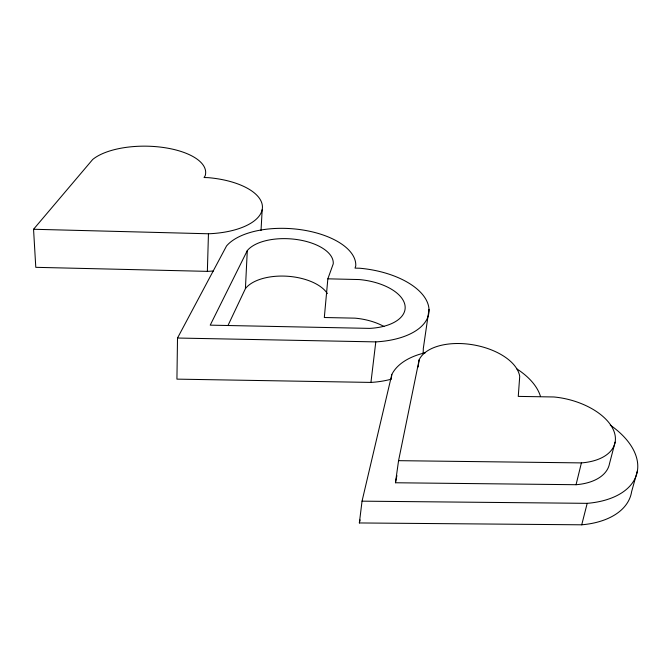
<?xml version="1.0" encoding="UTF-8"?>
<svg xmlns="http://www.w3.org/2000/svg" width="671" height="671" viewBox="0 0 671 671"><rect width="100%" height="100%" fill="white"/><g stroke="black" fill="none" stroke-linecap="round" stroke-linejoin="round"><path stroke-width="1.01" d="M177.513 338.033L375.794 341.891A71.042 36.62 6.1 0 0 428.568 306.169A71.042 36.62 6.1 0 0 359.74 268.232L355.026 268.123L355.764 265.867A67.134 32.921 4 0 0 302.21 229.901A67.134 32.921 4 0 0 226.53 245.972L177.513 338.033L176.926 379.132L370.937 382.42A69.574 37.819 6.3 0 0 391.512 379.115M207.364 271.361L208.455 233.776A62.495 28.308 1.8 0 0 262.436 207.062A62.495 28.308 1.8 0 0 208.27 177.656L204.059 177.53L205.158 175.802A59.794 25.615 0.8 0 0 163.724 147.536A59.794 25.615 0.8 0 0 92.707 159.463L33.55 229.264L35.789 267.326L207.364 271.361A61.363 29.381 1.7 0 0 213.521 270.95M228.073 325.301L245.418 288.622L247.289 250.619A44.538 21.824 4 0 1 297.756 239.673A44.538 21.824 4 0 1 333.235 263.871L327.851 278.826L324.319 317.509L355.093 318.155A46.156 25.07 6.3 0 1 383.963 326.467M261.027 230.522L262.185 209.671M370.937 382.42L375.794 341.891M637.45 470.681L631.604 491.709A82.424 48.639 14.5 0 1 581.732 524.806L359.362 522.952L362.038 501.162L391.805 374.544A77.039 43.204 10.3 0 1 425.456 352.72M391.277 378.587L391.805 374.544M395.454 482.759L398.566 460.667L419.149 359.807A51.675 28.207 10 0 1 472.602 344.735A51.675 28.207 10 0 1 519.715 376.356L518.264 396.393L553.894 396.972A55.97 31.411 13.7 0 1 613.638 430.447A55.97 31.411 13.7 0 1 581.405 462.898L576.053 484.714L395.454 482.759L396.905 475.596M418.1 367.054L419.149 359.807M429.004 309.398L423.275 348.735A69.574 37.819 6.3 0 1 422.889 353.692M359.362 522.952L360.075 519.899M581.732 524.806L587.192 503.342A83.397 48.044 14.1 0 0 610.266 425.12M615.122 442.147L609.503 463.644A55.307 31.839 14.1 0 1 576.053 484.714M247.289 250.619L210.216 325.15L369.679 328.387A47.121 24.273 6.1 0 0 404.873 304.76A47.121 24.273 6.1 0 0 359.245 279.555L327.851 278.826M362.038 501.162L587.192 503.342M398.566 460.667L581.405 462.898M33.55 229.264L208.455 233.776M245.418 288.622A43.665 22.588 4 0 1 286.928 276.217A43.665 22.588 4 0 1 327.381 293.613M516.838 368.899A77.039 43.204 10.3 0 1 540.516 396.578"/></g></svg>
